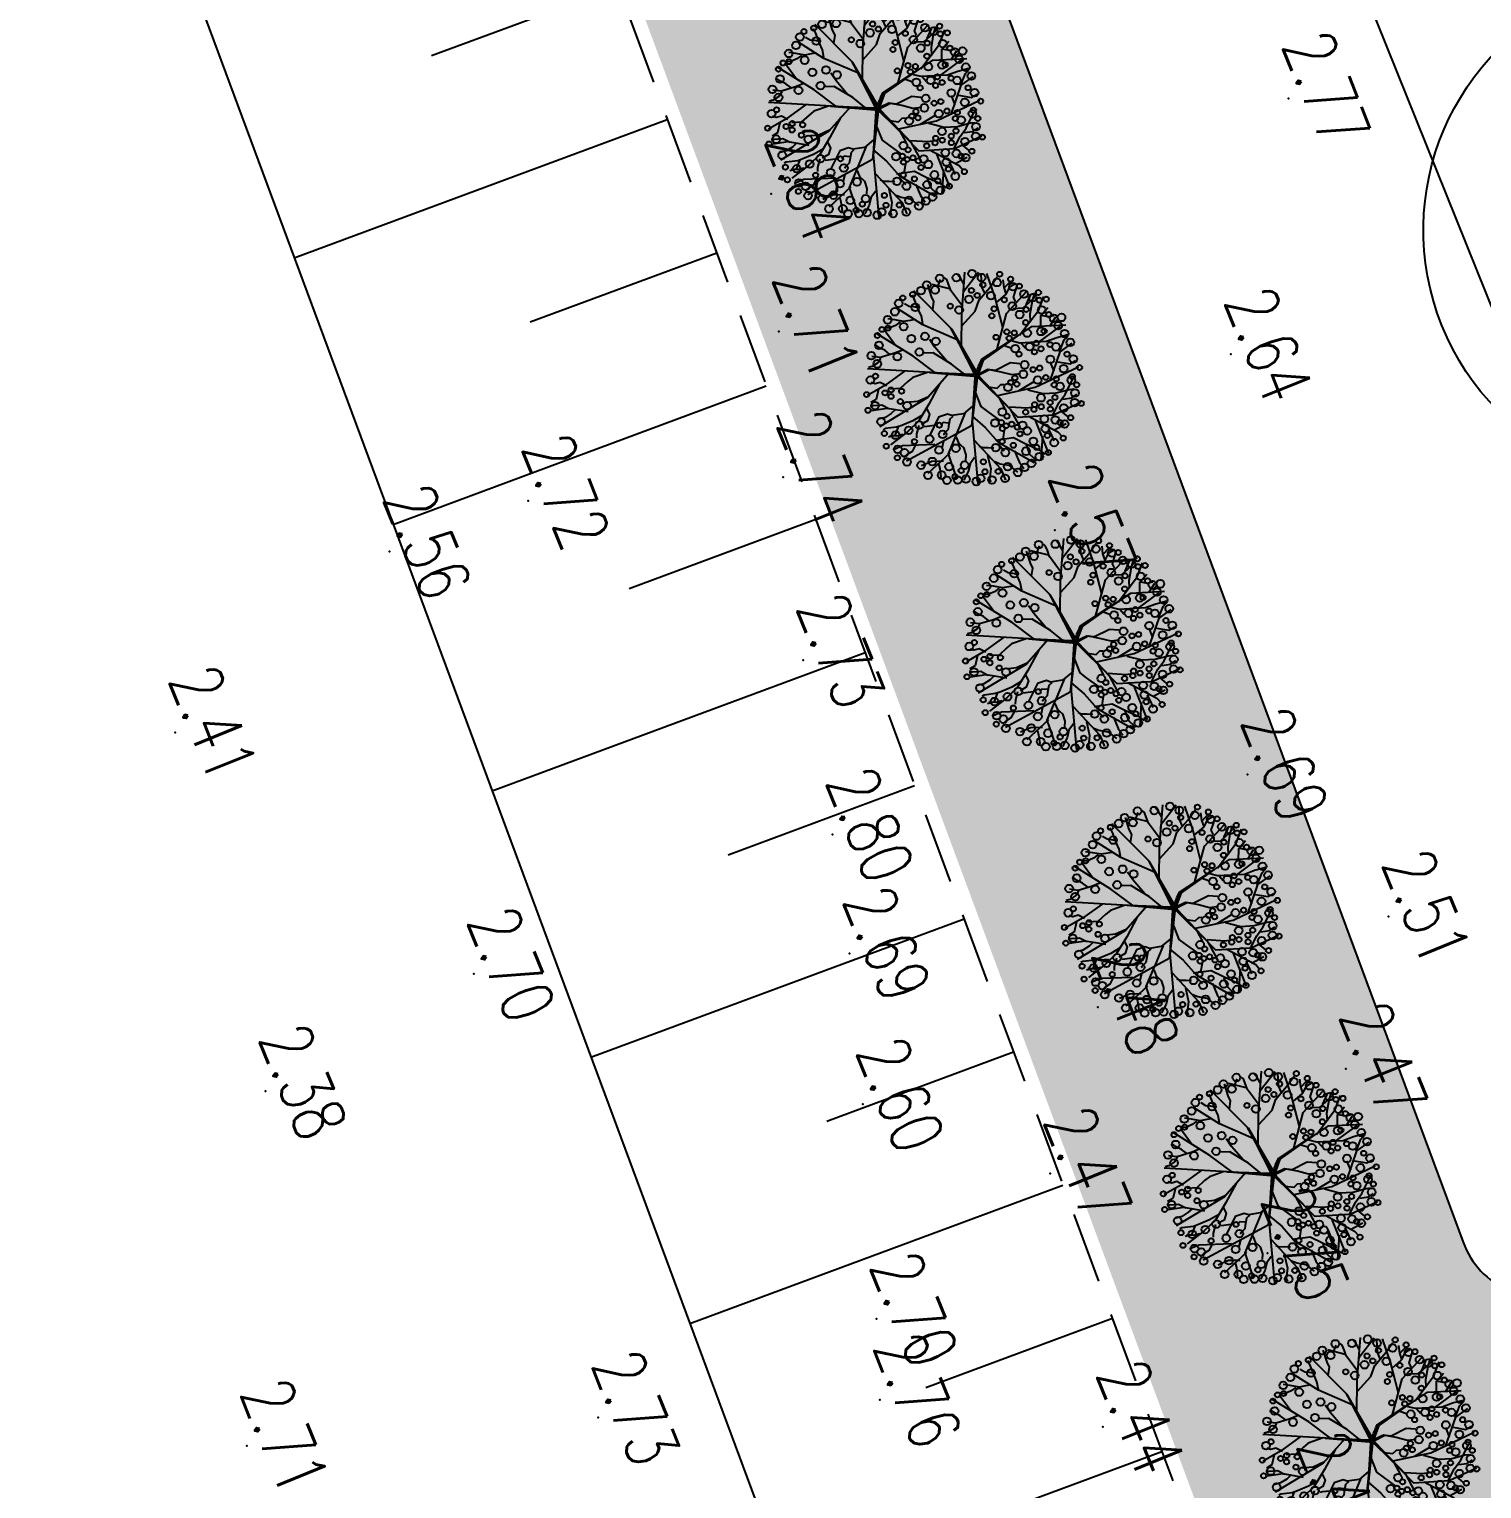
# Model space of a CAD drawing. Header units: millimetres. Extents: x 405522 to 410309, y 2303080 to 2310223.
# Drawn here: x 406852 to 406903.1, y 2306584.1 to 2306635.5 of the extents above; entities that cross this region are included whole.
import ezdxf
from ezdxf.enums import TextEntityAlignment as Align
from ezdxf.xclip import XClip

# ---------------------------------------------------------------- set-up
doc = ezdxf.new("R2010")
doc.units = ezdxf.units.MM
doc.header["$LTSCALE"] = 10
doc.header["$MEASUREMENT"] = 0
doc.header["$XCLIPFRAME"] = 0
doc.linetypes.add('HIDDEN', pattern=[0.375, 0.25, -0.125])
doc.layers.get('0').update_dxf_attribs({"linetype": 'CONTINUOUS'})
doc.layers.get('Defpoints').update_dxf_attribs({"linetype": 'CONTINUOUS'})
for name, color, linetype in [('caodo', 7, 'CONTINUOUS'), ('Cay', 86, 'CONTINUOUS'), ('CAYCO', 86, 'CONTINUOUS'), ('co', 84, 'CONTINUOUS'), ('DIM', 4, 'CONTINUOUS'), ('Hatch', 8, 'CONTINUOUS'), ('Line', 136, 'CONTINUOUS'), ('Main', 3, 'CONTINUOUS'), ('mois', 3, 'CONTINUOUS'), ('Other', 9, 'CONTINUOUS')]:
    doc.layers.add(name, color=color, linetype=linetype)
doc.styles.add('1', font='VHAVAN_2.TTF')
doc.styles.add('Dien', font='simplex.shx', dxfattribs={"width": 0.75})
doc.styles.add('txt', font='romans.shx', dxfattribs={"height": 0.2})
doc.dimstyles.new('D6.7', dxfattribs={"dimscale": 6.7, "dimtxt": 1.5, "dimasz": 2, "dimexe": 1.5, "dimexo": 0.5, "dimgap": 1, "dimtad": 1, "dimdec": 0, "dimdsep": 46, "dimtxsty": 'Dien', "dimcen": 1, "dimclrd": 256, "dimclre": 256, "dimclrt": 7, "dimaunit": 1, "dimadec": 3, "dimazin": 0, "dimtfac": 1, "dimtdec": 0, "dimtmove": 1, "dimatfit": 0, "dimfxl": 1, "dimtolj": 1, "dimtzin": 0, "dimlwe": -1, "dimarcsym": 0})

# ---------------------------------------------------------------- blocks, each defined once
blk = doc.blocks.new('*D26')
at = {"layer": 'Defpoints', "color": 0, "linetype": 'Continuous'}
for p in [(406742.6619138751, 2306987.542138263), (407088.9799926709, 2306054.36399705), (407050.0361064873, 2306039.911268014)]:
    blk.add_point(p, dxfattribs=at)
at = {"layer": 'DIM'}
for p, q in [((406739.5212196925, 2306986.376574), (406694.2959683287, 2306969.592725042)), ((407085.8392984883, 2306053.198432786), (407040.6140239395, 2306036.414575225))]:
    blk.add_line(p, q, dxfattribs=at)
at = {"layer": 'DIM', "linetype": 'Continuous', "lineweight": -2}
blk.add_line((406708.380307929, 2306960.526641102), (407045.3738494347, 2306052.474044744), dxfattribs=at)
at = {"layer": 'DIM', "linetype": 'Continuous'}
for points in [[(406710.4741040507, 2306961.303683944), (406706.2865118071, 2306959.74959826), (406703.7180508765, 2306973.089417832)], [(407047.4676455563, 2306053.251087586), (407043.2800533128, 2306051.697001902), (407050.0361064873, 2306039.911268014)]]:
    blk.add_solid(points, dxfattribs=at)
at = {"layer": 'DIM', "color": 7, "linetype": 'Continuous', "insert": (406887.8695083207, 2306510.579817844), "char_height": 10.05, "attachment_point": 5, "rotation": 290.3607342621674, "style": 'Dien'}
blk.add_mtext('\\A1;995', dxfattribs=at)
blk = doc.blocks.new('43')
at = {"layer": 'CAYCO', "color": 98}
for points in [[(1.160885003046133, 1.159845960559323), (0.7476918237516657, 3.26848663110286), (-0.3502576558385044, 5.712421581381932)], [(-0.05448034917935729, -0.04004506464116275), (2.399344519712031, 2.264940679538995), (2.316983023541979, 4.253332513850182), (1.639737725257874, 5.795530602568761)], [(0.04039989388547838, -0.01693045091815293), (-0.8572124504717067, 0.3669312722049654), (-2.639918230241165, 3.146160501986742), (-2.699185398290865, 5.039755364879966)], [(-1.870732724200934, 2.023429486667737), (-1.757097802357748, 2.458735290681943), (-1.806966004194692, 3.951654555974528), (-2.010433222865686, 4.529198053525761), (-2.161860955995508, 5.150774521986023)], [(-1.19613087864127, 4.664866386679932), (-1.859962431248277, 4.94212259654887), (-2.028938816394657, 5.120445805601776)], [(0.4152577759232372, 4.103467588080093), (-1.209192508365959, 4.699786217650399), (-1.678589670453221, 5.388814887963235)], [(-0.6724334561731666, 4.447537088533863), (-0.5196174655575305, 5.237299990141764), (-0.6950229774229228, 5.570834929356351)], [(2.299035311909392, 4.230775630800053), (1.650408451096155, 4.574447042774409), (1.186743053840473, 4.931823378428817), (0.3243099970277399, 5.380185560556129), (0.2882557513657957, 5.528180053224787)], [(0.8779816064052284, 2.849846046650782), (1.112463441560976, 3.690859459107742), (1.087528720963746, 4.437318940414116), (0.9072574934689328, 5.177291403990239), (0.879195949761197, 5.421299294801429)], [(1.437384042539634, 4.804750376613811), (1.381260629976168, 5.292767494684085), (1.183440912980586, 5.589486030628905)], [(2.10199721949175, 4.653107398422435), (2.4446417898871, 5.050137332407758)], [(3.171806268859655, 4.255265205865726), (2.813783090328798, 4.951933946227655)], [(-3.273022195324302, 3.657206712290645), (-3.181801640777849, 4.055696781491861), (-3.231495926622301, 4.388502169633284)], [(-2.641337516251951, 4.156008847756311), (-3.164253150811419, 4.498950709123164)], [(-1.765264418907464, 3.522835770156235), (-2.578959053731523, 4.672894546063617), (-2.63021675136406, 4.754474138608202)], [(-0.1303663500584662, 4.338194663869217), (-0.6554501198697835, 4.138625136809424)], [(2.355659283464774, 2.856835127342492), (3.265791605226696, 4.48448015190661), (3.536420732969418, 4.713473778218031)], [(3.058951894403435, 3.94557166355662), (3.481697332113981, 4.142627346329391), (3.770739005412906, 4.244398513343185)], [(-2.914218632271513, 3.086150901159272), (-3.350604111212306, 3.073906113859266), (-4.074466448044404, 3.21111558820121), (-4.517280890606344, 3.354081862838939)], [(-3.681953839026392, 2.115226925350726), (-3.69324851850979, 2.676875511649996), (-4.133716685231775, 3.196681114612147), (-4.332319428445771, 3.367786785122007)], [(-2.170521068270318, 2.457131831673905), (-3.537530574249104, 3.530022224644199), (-4.317168510984629, 3.84220225433819)], [(-2.548378232866526, 3.645610468927771), (-3.243397076847032, 3.664423948852345), (-3.684648269787431, 4.058616686612368)], [(2.557150486623868, 3.217174108838663), (4.460633671376854, 3.930459222057834)], [(3.485781259369105, 3.610577257350087), (4.830991777358577, 3.499317795038223)], [(3.654325251933187, 0.9864126958418638), (3.534867673646659, 1.992045428371057), (3.879075656295754, 2.640301157720387), (4.253691620309837, 3.421387657523155), (4.492255980730988, 3.730351347709075)], [(3.960741336573847, 2.69155233562924), (4.479573043761775, 2.880660562543198), (4.80701399827376, 3.211276264628395), (4.822217451874167, 3.277691164752468)], [(-1.364393639960326, 1.157624162035063), (-3.406477490905672, 1.754338946426287), (-4.583725118311122, 2.873458203161135)], [(-3.862224903190508, 2.855198720470071), (-4.39313307730481, 3.102126516401768)], [(-1.763979013543576, 2.507235570577905), (-1.466696923598647, 2.758781804004684)], [(0.0189416102366522, 0.04208512348122895), (-0.2894573170924559, 0.7192684607580304), (-0.1587337260134518, 1.360131846740842), (0.01407705433666706, 1.975423483876511), (-0.03356711007654667, 2.465359640540555)], [(0.9219843805767596, 2.373447459889576), (0.4287625681608915, 3.220551430946216)], [(1.814030002453364, 1.802627196535468), (1.896216380293481, 2.789911438943818), (1.847678057732992, 3.136331296293065)], [(2.300514322938398, -0.2840683485846967), (2.940974567085505, 0.436360718915239), (3.773607350653037, 1.140894874697551), (4.954357967013493, 3.12174921692349)], [(4.27471649099607, 2.046863719588146), (4.904837757814676, 2.294440060155466), (5.283536411006935, 2.543476168764755)], [(-4.505030509550124, 1.757931962609291), (-4.853322256822139, 1.641725653549656), (-5.282496821135283, 1.599881700472906)], [(-4.832340268534608, 1.648726220009848), (-5.191275026649237, 1.998372072353959)], [(-4.028807198628783, 1.197970385896042), (-4.468194476794451, 1.735550033394247), (-4.903016543481499, 1.974531041458249), (-5.071211140952073, 2.278466814430431)], [(-4.03589292592369, 2.279844909673557), (-4.288097327575088, 2.155692114727572), (-4.664450781419873, 2.283494364935905), (-5.003968365956098, 2.388915353920311)], [(-1.634842166560702, 1.535609393380582), (-1.462924434687011, 2.007385730044916)], [(-0.2260088345501572, 1.030320268357173), (-0.6537412998732179, 1.920203841058537), (-0.5998437448870391, 2.434877473395318)], [(1.952594236121513, 1.84528846736066), (2.839480579947121, 2.303218219196424)], [(4.859402716159821, 0.9350811154581606), (4.979466601624154, 1.215175857767463), (5.078679857775569, 1.70967932487838), (5.466152836685069, 2.180342064471915)], [(-2.626703578047454, 1.526482180459425), (-4.357790561160073, 1.120889838784933), (-5.663028248818591, 0.7024861739482731)], [(-2.769262657500803, -0.7561058525461704), (-3.576744011719711, 0.008677978767082095), (-4.196527541149408, 0.2339540638495237), (-4.880427021766081, 0.8512332008685917), (-5.454600192606449, 1.275753986323252)], [(0.6739000349771231, 0.6441547013819218), (0.75383913773112, 1.150275049265474), (0.5607788553461432, 1.354013879550621), (0.5534346741624177, 1.531346687814221)], [(0.8974602132802829, -0.1058573757763952), (1.768987538525835, 0.2176580464001745), (2.041554110590369, 0.5706558704841882), (2.564605112420395, 1.257983296643943)], [(1.282140382099897, 1.215501641156152), (1.913787070661783, 1.540333694545552)], [(3.628197276033461, 1.420628881081939), (3.104900712147355, 1.508090953575447)], [(3.631298903841525, -0.1972700408659875), (5.258848940371536, 1.254382008919492), (5.899921236559749, 1.510982476640493)], [(3.905430326121859, 1.165747617837042), (4.262168390792795, 1.467602698598057)], [(3.97784392349422, 0.07086336542852223), (4.057330971816555, 0.2688929005526006), (4.059239808935672, 0.5756399412639439), (4.08526417450048, 0.8882627075072378)], [(-4.463070539408363, -0.6522827155422419), (-4.679687755764462, -0.6315332774538547), (-5.739969108835794, 0.2309727391693741)], [(-4.556895917281508, 0.5537844460923225), (-4.927600629627705, 0.400762036209926), (-5.645035079447553, 0.3827594800386578)], [(-0.006316312705166638, 0.003837934695184231), (-2.644367439090274, -1.373949806438759), (-4.764857206027955, -3.396883882116526)], [(-0.006316312705166638, 0.003837934695184231), (2.833127376041375, -0.3407977672759444), (4.728799819131382, -3.996311329538003)], [(4.487133189220913, 0.5308332766871899), (5.264598262030631, 0.6888832366093993), (5.848327545681968, 0.6116016439627856), (5.989243625663221, 0.677286627702415)], [(-1.575078567489982, -0.8121827554423362), (-3.398406559834257, -0.7542652783449739), (-5.765420723473653, -0.5275325481779873)], [(-5.118817304493859, -0.6178450339939445), (-5.423062430578284, -0.786031101597473), (-5.608806919539347, -0.9253488900139928)], [(-3.866304788389243, -0.709446009946987), (-4.847218702314422, -1.408492048503831), (-5.113774240482599, -2.377235135762021)], [(-4.463070539408363, -0.6522827155422419), (-4.679687755764462, -0.6315332774538547)], [(-0.03571058122906834, -0.6516785977873951), (-0.6404377768049017, -1.37240967922844), (-1.288900788407773, -2.390176088782027), (-1.284234141930938, -2.998055863194168)], [(0.0113975468557328, -0.002600761130452156), (-0.4650603431509808, -6.08401388139464)], [(1.742068523773924, -0.2569009170401841), (2.152904605492949, -0.765830168267712), (2.241741636069492, -1.424853685544804), (2.155782769201323, -1.660741854226217), (2.313209882006049, -2.159757798071951), (3.340645574266091, -2.697593761375174)], [(2.08909610460978, -0.6700299258809537), (3.257166500203311, -1.177477065939456)], [(2.560928295250051, -0.2998472226317972), (6.079667463200167, -0.05199327389709651)], [(3.753808495122939, -1.106750901089981), (4.03859125287272, -0.8076609487179667), (4.442676842445508, -0.6836941023357213), (4.755534936673939, -0.7095704691018909)], [(4.60094202705659, -0.1939747966825962), (4.9468885747483, -0.4546068471390754), (5.38249226543121, -0.5679746232926846), (5.85415020189248, -0.8293368928134441)], [(-4.753584614838473, -1.344112574821338), (-5.101876524975523, -1.460318215424195), (-5.361291677458212, -1.554872512351722), (-5.45816081087105, -1.672538590384647)], [(-1.993443085579202, -1.031976619968191), (-2.867238810984418, -2.934588305419311), (-3.823559788055718, -4.372639388078824)], [(-0.1313929375028238, -1.517264884430915), (1.207632031757385, -2.745254986686632), (2.777481929282658, -5.475917437113822)], [(2.283430183306336, -1.362868257332593), (2.426847601309419, -1.532117324182764), (2.829660431481898, -1.612649526214227), (3.016074121464044, -1.643806143663824), (3.255314753623679, -1.891805361723527), (3.297675114590675, -1.855961593100801)], [(2.654984803404659, -1.629680540645495), (2.623091961140744, -1.918208991643041), (2.760638350155205, -2.063364365138113)], [(3.271083291852847, -1.185328580904752), (4.364299783017486, -1.674963131779805), (5.764418943785131, -1.233444553334266)], [(3.446182967512868, -1.207217530580238), (3.959104036795907, -1.005689795361832)], [(4.341205455595627, -1.580166160129011), (5.4466660983162, -2.817197965458035)], [(-4.920823510969058, -2.074678115313873), (-5.370849030092359, -1.902112007606775)], [(-3.687684339936823, -2.370018254499882), (-4.145702398149297, -2.293466212926432), (-4.427533156936988, -2.424836545716971), (-5.101701208157465, -2.620432458817959)], [(-0.1905830723699182, -2.322914462303743), (-1.118202777230181, -3.512717809528112), (-2.43345611600671, -5.540326088434085)], [(-0.808206677203998, -1.635723929619417), (-1.600872851675376, -2.287055640481412), (-2.033545178361237, -2.571585485246032)], [(0.4407311799004674, -2.054080777568743), (1.568226890871301, -2.688713624374941), (2.496338071650825, -3.277853364357725), (3.091362196952105, -3.916784211527556), (3.795330683933571, -4.87408530479297)], [(2.770468852017075, -2.418298727599904), (2.816153112100437, -2.815545683261007), (2.833126294659451, -2.990075689507648)], [(3.64973947359249, -1.905802524648607), (4.07149303983897, -2.0180023831781)], [(3.838698638486676, -2.405546461930498), (3.874871479230933, -4.20434435387142), (4.063110925722867, -4.674288962734863)], [(4.77495928038843, -1.938849106198177), (4.778261420782655, -2.596511758165434), (5.011353758396581, -3.166838018922135)], [(4.935943127027713, -2.2131863811519), (5.172945314203389, -2.155448185047135), (5.661370115820318, -2.099169758846983), (5.742252932512201, -2.173532114131376)], [(-2.92212041770108, -2.936046515358612), (-3.344084229902364, -3.00748896622099), (-3.714790344703943, -3.160511009395123), (-4.233622051891871, -3.349619236541912), (-4.545077929040417, -3.488206806126982)], [(-3.810876451432705, -3.152564221527427), (-3.871690262807533, -3.418223823187873), (-3.902878794004209, -3.676666855579242), (-4.059779951465316, -3.934379970654845)], [(-0.2011147970333695, -2.73418759345077), (0.07254511793144047, -3.563131744973361), (0.2820811355486512, -3.834505280712619), (0.6764400381362066, -4.275799449533224), (0.6984769129194319, -4.807799005648121)], [(1.155401638359763, -2.709665754577145), (1.410444684326649, -3.31112551339902), (1.449850175529718, -3.767243784852326)], [(1.82753287977539, -2.815445286687464), (2.149530655937269, -2.665351331466809), (2.50358974118717, -2.794042840600014), (2.695755698019639, -3.141297282418236)], [(2.201650461298414, -3.098800604930148), (2.479571207077242, -3.595494060311466), (2.727085210382938, -4.225017984164879), (2.828818819369189, -4.513789733406156), (2.89137119683437, -5.157017911784351), (2.949839646462351, -5.268196001881734)], [(-3.161467804107815, -3.37062307074666), (-3.126195345656015, -3.644230126868933), (-3.06929030851461, -4.006634012563154), (-3.168503563851118, -4.501137479906902), (-3.230100239394233, -4.892410614527762)], [(-0.2923763487488031, -4.014491117559373), (0.4822536809369922, -5.131273122271523), (1.020932269282639, -6.104691677726805)], [(1.98226099065505, -3.862037955550477), (1.761893945047632, -5.020374320680276), (1.874860608717427, -5.896658653160557)], [(2.747762087499723, -3.27931350027211), (3.220201648306102, -3.415062537416816), (3.441999143455178, -3.423739543650299)], [(3.833556051249616, -3.485126893036067), (4.194706215057522, -3.679344711592421), (4.355689898715355, -3.953681318555027), (4.53187719755806, -4.161603693151847)], [(-3.055650429334491, -4.191444239811972), (-2.865041464334354, -4.458564278436825), (-2.712048917775974, -4.82891531731002), (-2.736027935286984, -5.116957149235532)], [(-1.733021820196882, -4.485327874077484), (-2.639940589317121, -5.124903634889051)], [(-1.26997050549835, -4.822509003337473), (-1.486121900263242, -5.094656592933461), (-1.635810904786922, -5.381968571571633), (-1.799922976992093, -5.610082521568984)], [(-1.479866851121187, -4.089753776555881), (-1.305242963833734, -4.548901946982369), (-1.080924952868372, -5.340854837559164), (-1.150514329550788, -5.828141370089725)], [(1.837547388859093, -4.567148254951462), (2.050571959698573, -4.797452257014811), (2.262813342385925, -5.153368456056342), (2.356554412050173, -5.538154271198437)], [(2.770350369391963, -4.402611643308774), (3.2940476287622, -4.619940272299573), (3.380577785195783, -4.975126920966431)], [(3.245135129662231, -4.161522321170196), (3.331665286095813, -4.516708969837055), (3.299694968154654, -4.9007645661477)], [(-1.051299834041856, -5.333637600531802), (-0.7934480928815901, -5.490309099201113), (-0.5884174627717584, -5.816626801388338), (-0.537941551534459, -6.023818957619369)], [(0.5036317131016403, -5.017538046231493), (0.3091141369659454, -5.378482162719592), (0.3812224646098912, -5.674470480531454), (0.3059859110508114, -5.880933387670666)], [(0.6782554376404732, -5.476685549132526), (1.246781267924234, -5.620382042136043), (1.414977268665098, -5.924318180652335)], [(1.798366319620982, -4.921605353010818), (1.581433137180284, -5.319365506060421), (1.607931269565597, -5.814599191769958), (1.673610633006319, -5.955376447876915)]]:
    blk.add_lwpolyline(points, dxfattribs=at)
for points in [[(-2.608305806992576, -1.349720096448436), (-0.2450824787374586, -0.03956551826559007, 0.6397306744920996), (-0.2506863888120279, 0.03637737454846501, -0.02814866807049381), (-0.8719359856331721, 0.3102242460008711), (-2.096549907233566, 2.266709616640583)], [(-2.096549907233566, 2.266709616640583), (-0.8288466013036668, 0.3980304705910385), (-0.101318001979962, 0.1114200169686228, 1.16279032008003), (-0.08882375108078122, 0.1660030784551054), (-0.3077001394703984, 0.6409533640835434), (-0.241298608481884, 1.056556115159765)], [(-0.2264276624191552, 1.034372901776806), (-0.2700639264658093, 0.7288086412008852), (-0.0005383242387324572, 0.1677370690740645, 0.553589737595184), (0.09108058200217783, 0.1574530166108161), (1.955903258291073, 1.860962726874277), (0.1433253970462829, 0.09218468167819083, 0.6269387266753438), (0.1641315676970407, 0.02989211375825107), (2.606764882802963, -0.2957009566016495)], [(-0.190744477789849, -2.538846815470606), (-0.05126762774307281, -0.1469655202236027, 0.7825138911028889), (-0.1210250912699848, -0.1253053320106119), (-2.586922195507213, -1.331625839462504)], [(-0.1938193819951266, -2.621948557207361), (0.06718440586701035, -0.1567620649002492, -0.4633955931716063), (0.1556846898747608, -0.09654803853482008), (2.813290741061792, -0.3123806363437325)]]:
    blk.add_lwpolyline(points, format="xyb", dxfattribs=at)
for centre, radius in [((-0.3002060856670141, 5.762411681003869), 0.1435183978680499), ((0.6618478149175644, 5.588409626157954), 0.1435183978680499), ((1.704661691328511, 5.816935466602445), 0.1435183978680499), ((-3.119730909820646, 4.811821119161323), 0.2154209902109817), ((-2.216261943336576, 4.975252036936581), 0.2154209902109817), ((-1.715895135654137, 5.276273531606421), 0.2154209902109817), ((-1.064975921763107, 5.080050329677761), 0.1435183978680499), ((-0.7855348121374846, 5.431277593364939), 0.2154209902109817), ((-0.2566798296757042, 4.879450736101717), 0.2154209902109817), ((0.195620683953166, 5.351331149693578), 0.1435183978680499), ((0.3964474430540577, 5.289336060872301), 0.2154209902109817), ((1.116197944735177, 5.479037944227457), 0.2154209902109817), ((1.655880038160831, 5.453736641677096), 0.2154209902109817), ((1.939834240823984, 4.841370522743091), 0.2154209902109817), ((2.489495384739712, 5.216905987588689), 0.1435183978680499), ((2.835415854700841, 4.863137579523027), 0.2154209902109817), ((-4.157825957983732, 3.980346572119743), 0.1435183978680499), ((-3.301590623566881, 4.105274929432198), 0.1435183978680499), ((-3.073368091252632, 4.372375150443986), 0.2154209902109817), ((-2.666304330574349, 4.614841285394505), 0.2154209902109817), ((-1.616558434208855, 4.140023450367153), 0.1435183978680499), ((-1.484322243952192, 4.472900440683588), 0.2154209902109817), ((-0.7935741320252419, 4.139636516338214), 0.2154209902109817), ((0.2996288109570742, 4.453701741760597), 0.1435183978680499), ((0.635965414927341, 4.33145142160356), 0.1435183978680499), ((0.7304562132339925, 4.654216744704172), 0.2154209902109817), ((1.337343313731253, 4.356362205697224), 0.1435183978680499), ((1.615628240164369, 4.085168729070574), 0.1435183978680499), ((1.985453556058928, 4.087402392411605), 0.1435183978680499), ((2.595840786816552, 4.356345161097124), 0.2154209902109817), ((2.742620704928413, 4.610496538691223), 0.1435183978680499), ((3.859614310786128, 4.266051015350968), 0.2154209902109817), ((-4.539705965667963, 3.555507411714643), 0.1435183978680499), ((-4.263390775769949, 3.222674606367946), 0.2154209902109817), ((-4.107479470665567, 3.586524775018916), 0.1435183978680499), ((-3.559045093366876, 3.716687661595643), 0.2154209902109817), ((-2.359691500430927, 3.650627347175032), 0.2154209902109817), ((-2.373910554219037, 3.829732090700418), 0.1435183978680499), ((-1.711603604489937, 3.376686154631898), 0.1435183978680499), ((-1.390965979080647, 3.6334645121824), 0.1435183978680499), ((-1.224707068991847, 3.265591811854392), 0.1435183978680499), ((-0.320076767122373, 3.537024033954367), 0.1435183978680499), ((-0.2404255935689434, 3.167280142195523), 0.1435183978680499), ((0.211726154666394, 3.870769491186365), 0.1435183978680499), ((0.350988854886964, 3.415387268876657), 0.2154209902109817), ((1.345149194588885, 3.576909458031878), 0.2154209902109817), ((1.720049400697462, 3.214994829846546), 0.1435183978680499), ((1.841220695292577, 3.57860979042016), 0.1435183978680499), ((1.981698321178555, 3.171263948781416), 0.1435183978680499), ((2.532017676159739, 3.738435222301632), 0.2154209902109817), ((3.065381524153054, 3.790360510116443), 0.2154209902109817), ((3.456297127529979, 3.888749423436821), 0.1435183978680499), ((3.762439372949302, 3.100096047157422), 0.2154209902109817), ((4.108807613374665, 3.288760404102504), 0.1435183978680499), ((4.630826293490827, 3.419197825249285), 0.2154209902109817), ((-4.469154471764341, 2.742652754765004), 0.2154209902109817), ((-3.605126103619114, 2.849118906771764), 0.1435183978680499), ((-3.330151178990491, 2.482767981709912), 0.2154209902109817), ((-2.876902245217934, 2.81203870754689), 0.1435183978680499), ((-2.282239514868706, 2.881481369724497), 0.2154209902109817), ((-1.518863179488108, 2.995680351974443), 0.2154209902109817), ((-1.115729623939842, 2.39881726144813), 0.1435183978680499), ((-0.5152501238044351, 2.702811968047172), 0.2154209902109817), ((0.008046439499594271, 2.615349895786494), 0.2154209902109817), ((2.130742243723944, 2.704771939665079), 0.1435183978680499), ((2.863248587120324, 2.522791531635448), 0.2154209902109817), ((3.176121938973665, 2.77231540507637), 0.2154209902109817), ((3.338543380377814, 2.360927030676976), 0.1435183978680499), ((4.308249669149518, 2.682145116617903), 0.2154209902109817), ((-4.170309395296499, 1.636694764718413), 0.1435183978680499), ((-3.805802300805226, 2.080294208833948), 0.2154209902109817), ((-2.376284650992602, 1.744246534537524), 0.1435183978680499), ((-2.309103599982336, 2.159136132802814), 0.1435183978680499), ((-2.018575418042019, 1.870195804862306), 0.1435183978680499), ((-1.430917921359651, 2.193141846684739), 0.2154209902109817), ((0.2070212644757703, 2.140760384267196), 0.1435183978680499), ((0.4614391876384616, 1.905287334462628), 0.1435183978680499), ((0.5567624650429934, 2.244750322308391), 0.1435183978680499), ((0.7208312575239688, 1.750087102875113), 0.2154209902109817), ((2.334906992036849, 1.656998559134081), 0.1435183978680499), ((2.78198885335587, 1.919057854451239), 0.1435183978680499), ((2.86749182920903, 1.595834208652377), 0.1435183978680499), ((2.964443071978167, 2.218741905409843), 0.1435183978680499), ((3.968220316572115, 1.978333939798176), 0.1435183978680499), ((4.360976335476153, 1.526335164438933), 0.2154209902109817), ((5.155945313395932, 1.64835461624898), 0.2154209902109817), ((5.488862958154641, 2.195179273607209), 0.2154209902109817), ((-5.145905195968226, 1.2522767346818), 0.2154209902109817), ((-4.413072615396231, 0.8934411269146949), 0.2154209902109817), ((-3.676372776390053, 1.060337853617966), 0.1435183978680499), ((-3.285936471656896, 0.9257439812645316), 0.1435183978680499), ((-2.086692742072046, 1.14133110572584), 0.1435183978680499), ((2.095873626647517, 1.404407428577542), 0.2154209902109817), ((2.701554644037969, 0.9787703247275203), 0.2154209902109817), ((2.679989965632558, 1.335208253702149), 0.1435183978680499), ((3.013451062492095, 1.388404911849648), 0.1435183978680499), ((3.735628589522094, 1.360152705805376), 0.1435183978680499), ((4.080790236126631, 0.9986535357311368), 0.2154209902109817), ((5.407483493094333, 1.103836775524542), 0.1435183978680499), ((-5.43852335982956, 0.3928507927339524), 0.2154209902109817), ((-5.030988679267466, 0.4597549894824624), 0.1435183978680499), ((2.328306436538696e-10, -1.396983861923218e-09), 0.06378724803568858), ((5.408898553345352, 0.3639990093652159), 0.1435183978680499), ((-5.455692790681496, -1.008488765684888), 0.2154209902109817), ((-3.655323719023727, -0.8923054109327495), 0.2154209902109817), ((5.020922651980072, -0.7631477697286755), 0.2154209902109817), ((5.322409680578858, -0.958771318430081), 0.1435183978680499), ((5.800340511952527, -0.702373712323606), 0.2154209902109817), ((5.093315851176158, -1.626933357445523), 0.2154209902109817), ((5.84441281738691, -1.766372447134927), 0.2154209902109817), ((-4.804152429336682, -2.211092315847054), 0.2154209902109817), ((-1.931581329554319, -2.227770771598443), 0.2154209902109817), ((4.152038042317145, -2.178666812367737), 0.2154209902109817), ((4.78332890290767, -2.562239895574749), 0.2154209902109817), ((5.555369233246893, -2.051735877292231), 0.2154209902109817), ((-4.771571184275672, -3.002402859041467), 0.2154209902109817), ((3.523625179193914, -2.690004726639017), 0.2154209902109817), ((4.97322042286396, -3.192638814682141), 0.2154209902109817), ((-2.100619621342048, -3.594458483159542), 0.2154209902109817), ((0.8236577999778092, -4.198728268500417), 0.1435183978680499), ((3.017899306025356, -3.852120399242267), 0.2154209902109817), ((-3.623498589266092, -4.483368769055232), 0.2154209902109817), ((-2.723894918337464, -4.88923810957931), 0.1435183978680499), ((1.394582812907174, -4.279969063354656), 0.1435183978680499), ((3.266842091456056, -4.579611895605922), 0.2154209902109817), ((-1.765517340158112, -5.411520462017506), 0.2154209902109817), ((-0.0521181826479733, -5.637212567729875), 0.1435183978680499)]:
    blk.add_circle(centre, radius, dxfattribs=at)
at = {"layer": 'CAYCO', "color": 50}
for centre, radius in [((3.618445214349777, 4.777280911803246), 0.1435183978680499), ((4.413745150901377, 3.92456643935293), 0.1435183978680499), ((-4.919533894397318, 2.493080165004358), 0.1435183978680499), ((4.990411475184374, 2.973754997830838), 0.2154209902109817), ((5.212524232687429, 2.593576147453859), 0.2154209902109817), ((-5.313788982457481, 2.014178956625983), 0.1435183978680499), ((-4.895375498686917, 2.137274113949388), 0.2154209902109817), ((5.805500391870737, 1.484178739832714), 0.2154209902109817), ((-5.600480577675626, 1.408341964008287), 0.1435183978680499), ((5.876968637341633, 0.7492746263742447), 0.2154209902109817), ((-5.669895454426296, -0.1292354559991509), 0.2154209902109817), ((-4.446638285997324, 0.1325041691306978), 0.1435183978680499), ((4.853788178763352, 0.2848400550428778), 0.1435183978680499), ((5.780091011198238, 0.1166567550972104), 0.2154209902109817), ((5.94754255854059, -0.1291450974531472), 0.2154209902109817), ((-4.730827149003744, -0.1836101512890309), 0.1435183978680499), ((-4.241322948480956, -0.3364131336566061), 0.2154209902109817), ((-3.872190736699849, -1.386578856734559), 0.1435183978680499), ((4.064986942568794, -1.232612006599084), 0.2154209902109817), ((5.654503542580642, -1.307647966081277), 0.1435183978680499), ((5.839747447520494, -1.158492361893877), 0.2154209902109817), ((-5.443651835434139, -1.940539841307327), 0.2154209902109817), ((2.761298931902274, -2.126359249697998), 0.1435183978680499), ((3.279162085615098, -1.949957637581974), 0.2154209902109817), ((-5.087018150836229, -2.670410893158987), 0.2154209902109817), ((-3.847984186024405, -3.339483506511897), 0.2154209902109817), ((-2.214173613348976, -2.833982998272404), 0.2154209902109817), ((-1.345949350856245, -3.159835371654481), 0.2154209902109817), ((2.725976281799376, -3.242572455201298), 0.2154209902109817), ((5.542951443465427, -2.821013490203768), 0.2154209902109817), ((-4.565371811855584, -3.469714856008068), 0.1435183978680499), ((-4.388994027744047, -4.02352352743037), 0.1435183978680499), ((-4.090276653296314, -4.25829839380458), 0.2154209902109817), ((-2.787594134919345, -4.012589633697644), 0.2154209902109817), ((1.631938175763935, -3.90317042847164), 0.2154209902109817), ((3.650980841484852, -3.535462389932945), 0.1435183978680499), ((4.262857617810369, -4.102985494071618), 0.2154209902109817), ((4.776142966700718, -3.977939517702907), 0.2154209902109817), ((-3.181753851473331, -4.896753738401458), 0.2154209902109817), ((-1.11705560493283, -4.393754363525659), 0.2154209902109817), ((0.7357551426393911, -4.781660519307479), 0.1435183978680499), ((1.096843184437603, -4.795786433620378), 0.1435183978680499), ((4.06359699787572, -4.473865040577948), 0.2154209902109817), ((4.532413883018307, -4.508837166940793), 0.1435183978680499), ((-2.656042813905515, -5.225113859632984), 0.1435183978680499), ((-2.318060834426433, -5.48625743878074), 0.1435183978680499), ((-1.193683731253259, -5.845402702922001), 0.2154209902109817), ((-0.7354013933800161, -5.518809525063261), 0.2154209902109817), ((0.8961442997679114, -5.12543921591714), 0.1435183978680499), ((1.591958601260558, -5.694750381400809), 0.2154209902109817), ((2.493015998741612, -5.377147890627384), 0.2154209902109817), ((3.163091036491096, -5.210458208341151), 0.1435183978680499), ((3.877539615612477, -5.114014938939363), 0.1435183978680499), ((0.162636244436726, -5.924728020094335), 0.2154209902109817), ((0.9712448708014563, -6.152497760718688), 0.1435183978680499), ((1.850194732192904, -6.093588010640815), 0.1435183978680499)]:
    blk.add_circle(centre, radius, dxfattribs=at)
blk = doc.blocks.new('kh_truc_thep')
at = {"color": 6}
blk.add_circle((0, -3), 3.000000000001425, dxfattribs=at)
at = {"color": 7, "style": '1', "width": 0.8}
blk.add_attdef('KH_TRUC', text='', height=3.000000000001425, dxfattribs=at).set_placement((0, -3), align=Align.MIDDLE)
blk = doc.blocks.new('20')
at = {"layer": 'caodo', "color": 8, "linetype": 'Continuous'}
for p in [(-711.2099999999627, -675.429999999702, 0.4500000000000002), (-729.4099999999744, -678.7900000000373, 0.52), (-729.1499999999651, -683.6299999998882, 0.3900000000000001), (-713.2399999999907, -684.429999999702, 0.3200000000000003), (-728.9899999999907, -688.7599999997765, 0.4200000000000004), (-737.9599999999627, -689.589999999851, 0.4000000000000004), (-719.4400000000023, -690.6199999996461, 0.25), (-742.8399999999674, -691.3699999996461, 0.2400000000000002), (-728.289999999979, -695.1999999997206, 0.4100000000000001), (-750.3800000000047, -697.75, 0.0900000000000003), (-712.6599999999744, -699.2199999997392, 0.3700000000000001), (-727.2599999999511, -701.3300000000745, 0.4800000000000004), (-707.6900000000023, -704.2199999997392, 0.1900000000000004), (-726.6599999999744, -705.5200000000186, 0.3700000000000001), (-739.8800000000047, -706.2399999997579, 0.3800000000000003), (-717.9199999999837, -707.4099999996834, 0.1600000000000001), (-709.1999999999534, -709.5800000000745, 0.1500000000000004), (-747.2099999999627, -710.3699999996461, 0.06000000000000005), (-726.1900000000023, -710.8300000000745, 0.2800000000000002), (-719.5999999999767, -713.2700000000186, 0.1500000000000004), (-711.9499999999534, -716.0699999998324, 0.4300000000000002), (-725.7099999999627, -718.3799999998882, 0.3800000000000003), (-725.5899999999674, -721.2299999999814, 0.4400000000000004), (-735.5, -721.8500000000931, 0.4100000000000001), (-717.7399999999907, -722.179999999702, 0.1200000000000001), (-747.859999999986, -722.8500000000931, 0.3900000000000001)]:
    blk.add_point(p, dxfattribs=at)
at = {"layer": 'caodo', "color": 8, "linetype": 'Continuous', "style": 'txt', "width": 0.75}
for s, p in [('2.77', (-710.7099999999627, -675.429999999702, 0.4500000000000002)), ('2.84', (-728.9099999999744, -678.7900000000373, 0.52)), ('2.71', (-728.6499999999651, -683.6299999998882, 0.3900000000000001)), ('2.64', (-712.7399999999907, -684.429999999702, 0.3200000000000003)), ('2.74', (-728.4899999999907, -688.7599999997765, 0.4200000000000004)), ('2.72', (-737.4599999999627, -689.589999999851, 0.4000000000000004)), ('2.57', (-718.9400000000023, -690.6199999996461, 0.25)), ('2.56', (-742.3399999999674, -691.3699999996461, 0.2400000000000002)), ('2.73', (-727.789999999979, -695.1999999997206, 0.4100000000000001)), ('2.41', (-749.8800000000047, -697.75, 0.0900000000000003)), ('2.69', (-712.1599999999744, -699.2199999997392, 0.3700000000000001)), ('2.80', (-726.7599999999511, -701.3300000000745, 0.4800000000000004)), ('2.51', (-707.1900000000023, -704.2199999997392, 0.1900000000000004)), ('2.69', (-726.1599999999744, -705.5200000000186, 0.3700000000000001)), ('2.70', (-739.3800000000047, -706.2399999997579, 0.3800000000000003)), ('2.48', (-717.4199999999837, -707.4099999996834, 0.1600000000000001)), ('2.47', (-708.6999999999534, -709.5800000000745, 0.1500000000000004)), ('2.38', (-746.7099999999627, -710.3699999996461, 0.06000000000000005)), ('2.60', (-725.6900000000023, -710.8300000000745, 0.2800000000000002)), ('2.47', (-719.0999999999767, -713.2700000000186, 0.1500000000000004)), ('2.75', (-711.4499999999534, -716.0699999998324, 0.4300000000000002)), ('2.70', (-725.2099999999627, -718.3799999998882, 0.3800000000000003)), ('2.76', (-725.0899999999674, -721.2299999999814, 0.4400000000000004)), ('2.73', (-735, -721.8500000000931, 0.4100000000000001)), ('2.44', (-717.2399999999907, -722.179999999702, 0.1200000000000001)), ('2.71', (-747.359999999986, -722.8500000000931, 0.3900000000000001)), ('2.42', (-710.1999999999534, -724.6899999999441, 0.1000000000000001))]:
    blk.add_text(s, height=1.8, rotation=292, dxfattribs=at).set_placement(p, align=Align.CENTER)

msp = doc.modelspace()

# ---------------------------------------------------------------- hatches: boundary and pattern name
at = {"layer": 'co', "linetype": 'Continuous'}
h = msp.add_hatch(dxfattribs=at)
h.set_pattern_fill('GRASS', color=86, scale=0.9999999999999998, angle=-9.651807925231505e-08, style=0)
h.set_pattern_definition([(21.91894370438083, (407717.7514153625, 2306586.616748105), (0.3920329744667653, 0.91995116522732), [0.1874999999999999, -1.226713563]), (336.9189437043809, (407717.7514153625, 2306586.616748105), (0.3920329745701908, 0.9199511654700196), [0.1874999999999999, -0.8124999999999997]), (66.91894370438082, (407717.7514153625, 2306586.616748105), (-0.9199511654700196, 0.3920329745701908), [0.1874999999999999, -0.8124999999999997])])
h.paths.add_polyline_path([(406932.6968020615, 2306520.263678576, -0.4222016726026619), (406928.7643565051, 2306522.003028329), (406906.6656975736, 2306581.54940578, -0.4062703191020343), (406908.3583759264, 2306585.376333317), (406946.4852884253, 2306600.717898928), (406949.3782565118, 2306593.528284526), (406954.9445338011, 2306595.768051732), (406946.9188304231, 2306615.713557824), (406941.3525531333, 2306613.473790619), (406944.2455212194, 2306606.284176217), (406906.42144308, 2306591.064465561, -0.4222016726280897), (406902.4889975227, 2306592.803815314), (406881.425377076, 2306649.561209395, -0.4062703190853384), (406883.1180554279, 2306653.388136932), (406919.4149020365, 2306667.993317822), (406922.2832039147, 2306660.865003966), (406927.8494812045, 2306663.104771171), (406919.8731102421, 2306682.927676173), (406914.3068329524, 2306680.687908967), (406917.1751348306, 2306673.559595112), (406881.1811225823, 2306659.076269176, -0.4222016726516405), (406877.248677025, 2306660.815618929), (406855.1500180959, 2306720.361996373, -0.4062703191111162), (406856.8426964483, 2306724.188923909), (406885.6681537385, 2306735.787755688, -0.4142135623565292), (406893.4741982333, 2306732.461245603), (406894.7312675774, 2306729.337172475), (406900.2975448672, 2306731.57693968), (406897.9205919206, 2306737.484151454, 0.4142135623467938), (406878.4054806833, 2306745.800426664), (406842.3184017576, 2306731.27965242), (406838.8208640385, 2306729.872307821), (406918.700252532, 2306514.631725478)])

# ---------------------------------------------------------------- linework, layer by layer
at = {"layer": 'Hatch', "linetype": 'Continuous'}
msp.add_lwpolyline([(406896.3026080811, 2306643.619997738), (406909.5132395112, 2306648.935711905), (406923.8790775979, 2306613.233680864), (406910.6684461678, 2306607.917966699)], close=True, dxfattribs=at)
at = {"layer": 'Main', "flags": 128}
msp.add_lwpolyline([(407018.9095155683, 2306710.71348082), (406883.7996670509, 2307046.488947077, 0.4142134283507026), (406868.1875831434, 2307053.141969269), (406735.6302461895, 2306999.803414636, 0.406270451883547), (406728.859527707, 2306984.495702445), (406983.0224955804, 2306299.635862547)], format="xyb", dxfattribs=at)
at = {"layer": 'mois', "color": 6, "linetype": 'HIDDEN'}
msp.add_lwpolyline([(406742.662, 2306987.542), (407088.98, 2306054.364), (408088.11, 2306456.461), (407716.705, 2307379.478)], close=True, dxfattribs=at)
at = {"layer": 'Other', "color": 152, "linetype": 'Continuous'}
msp.add_line((406881.425377076, 2306649.561209395), (406902.4889975227, 2306592.803815314), dxfattribs=at)
at = {"layer": 'Other', "color": 8, "flags": 128}
for points in [[(406866.1901892768, 2306634.567669508), (406872.7528338398, 2306637.003176924)], [(406861.3671928721, 2306627.444558836), (406874.4924819936, 2306632.315573667)], [(406869.6694855845, 2306625.192462993), (406876.2321301472, 2306627.627970409)], [(406864.8464891799, 2306618.06935232), (406877.9717783012, 2306622.940367152)], [(406873.1487818922, 2306615.817256478), (406879.7114264551, 2306618.252763893)], [(406868.3257854871, 2306608.694145805), (406881.4510746088, 2306613.565160636)], [(406876.6280781998, 2306606.442049962), (406883.1907227624, 2306608.877557378)], [(406871.805081795, 2306599.31893929), (406884.9303709166, 2306604.189954121)], [(406880.1073745075, 2306597.066843447), (406886.6700190702, 2306599.502350863)], [(406875.2843781027, 2306589.943732775), (406888.4096672241, 2306594.814747605)], [(406883.5866708152, 2306587.691636932), (406890.1493153779, 2306590.127144348)], [(406883.5866708152, 2306587.691636932), (406890.1493153779, 2306590.127144348)], [(406878.7636744101, 2306580.568526259), (406891.8889635316, 2306585.43954109)]]:
    msp.add_lwpolyline(points, dxfattribs=at)
at = {"layer": 'Other', "color": 152, "linetype": 'Continuous'}
msp.add_arc((406905.3015594771, 2306593.847604206), 3, 200.360734265813, 291.9189437959918, dxfattribs=at)

# ---------------------------------------------------------------- block references
at = {"layer": 'caodo', "linetype": 'Continuous'}
ref = msp.add_blockref('20', (407607.5599999998, 2307308.49, 2.32), dxfattribs=at)
XClip(ref).set_block_clipping_path([(-1349.6056714252336, -661.9058657553978), (-160.24326352693606, -789.0626177703962), (-158.36999999999534, -682.7400000002235), (-152.55370127764763, -565.1435954412445), (-154.45678520214278, -515.7710593813099), (-164.5656294519431, -479.7079773764126), (-169.84830490715103, -457.46881066821516), (-166.82796598720597, -442.01621566619724), (-126.78273369179806, -389.4443280850537), (-106.05188721581362, -361.8542004311457), (-63.77944376063533, -462.4105278351344), (-33.466447652434, -538.7088304474019), (-26.830958046135493, -536.6440252331086), (-14.194728780596051, -530.2900720490143), (2.873561021173373, -522.7809317391366), (21.779086004185956, -516.4300709003583), (33.49636997265043, -516.3916891841218), (41.83233972010203, -526.5245847343467), (49.38700186560163, -538.8965703272261), (57.58147363178432, -547.8425059784204), (240.7905528639676, -478.5933098080568), (312.71683337684954, -453.523366919253), (469.9752955258009, -835.1642690971494), (381.01757410995197, -875.9365015272051), (340.05356005806243, -891.0018749474548), (281.9833174137748, -920.0360526661389), (270.2997928529512, -925.8934261840768), (259.64971878379583, -926.485182072036), (238.13632499426603, -935.887616972439), (231.39031789585715, -941.3565830942243), (234.28019038640196, -952.6351198460907), (233.34951378498226, -963.7375780143775), (228.57153214595746, -974.9643217222765), (217.37020478205523, -983.9257580563426), (203.91382668475853, -988.0474594873376), (188.67127670557238, -983.9718116582371), (177.38840578240342, -980.8930276110768), (171.5204358987976, -984.3872820092365), (-73.64572811854305, -1086.5773775354028), (-160.72326044749934, -789.4035990480334), (-175.86631778383162, -787.8968891631812), (-1242.6150691517978, -731.501864743419), (-1048.6445017770166, -1275.3187000523321), (-581.3011768160504, -1893.6633556210436), (45.25815080979373, -1711.1176481554285), (672.5305126870517, -1468.653420693241), (1174.462400796474, -665.2848953921348), (720.1397881704615, 463.7992460099049), (-44.86505850660615, 588.3045099438168), (-757.8349164568353, 52.953614375554025)])
at = {"layer": 'Cay', "extrusion": (-0.003739011946236354, 0.008031896464061924, 0.9999607534442823), "xscale": 0.6299834711569431, "yscale": 0.6299834711211734, "zscale": 0.6299834712193653, "rotation": 271.1546224722211}
for p in [(406879.044487086, 2306570.517138247, 17005.29938284803), (406882.5237590708, 2306561.142338633, 17005.21107302951), (406886.0030310564, 2306551.767539016, 17005.12276321098), (406889.4823030414, 2306542.392739402, 17005.03445339246), (406892.961575027, 2306533.017939785, 17004.94614357394), (406896.4408470123, 2306523.643140171, 17004.85783375543)]:
    msp.add_blockref('43', p, dxfattribs=at)
at = {"layer": 'Line', "color": 1, "extrusion": (0.01828819611342885, 0.00735883245498159, 0.9998056758529711)}
ref = msp.add_blockref('kh_truc_thep', (1987982.591085166, -1238306.838698942, 24415.74367087518), dxfattribs=dict(at, xscale=2.999999999939281, yscale=2.999999999203175, rotation=90.00000001206222))
ref.add_attrib('KH_TRUC', '7C', dxfattribs={"layer": '0', "color": 7, "extrusion": (0.006097118530146555, 0.002453367923603044, 0.9999784028325117), "height": 9.37338065280074, "rotation": 291.9610149949045, "style": '1', "oblique": 359.9999853142, "width": 0.800138208027694}).set_placement((406902.5273153349, 2306615.398241536, 8139.987249060131), align=Align.MIDDLE)

# ---------------------------------------------------------------- dimensions: what is measured, and where the dimension line sits
at = {"layer": 'DIM', "linetype": 'Continuous'}
dim = msp.add_linear_dim(base=(407050.0361064873, 2306039.911268014), p1=(406742.6619138751, 2306987.542138263), p2=(407088.9799926708, 2306054.36399705), angle=290.3607342621675, dimstyle='D6.7', dxfattribs=at)
dim.commit()
dim.dimension.update_dxf_attribs({"geometry": '*D26', "text_midpoint": (406887.8695083208, 2306510.579817844)})

doc.saveas('drawing.dxf')
